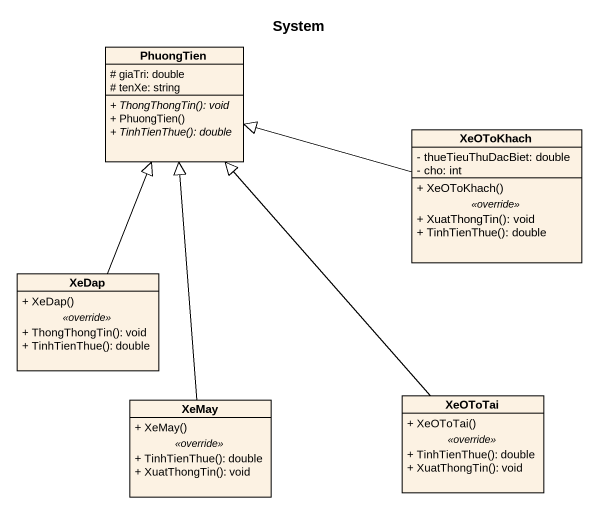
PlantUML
@startuml
title System
hide circle
hide empty members
skinparam classAttributeIconSize 0
class PhuongTien {
  # giaTri: double
  # tenXe: string
  {abstract} + ThongThongTin(): void
  + PhuongTien()
  {abstract} + TinhTienThue(): double
}
class XeOToKhach {
  - thueTieuThuDacBiet: double
  - cho: int
  --
  + XeOToKhach()
  .. <<override>> ..
  + XuatThongTin(): void
  + TinhTienThue(): double
}
class XeDap {
  + XeDap()
  .. <<override>> ..
  + ThongThongTin(): void
  + TinhTienThue(): double
}
class XeMay {
  + XeMay()
  .. <<override>> ..
  + TinhTienThue(): double
  + XuatThongTin(): void
}
class XeOToTai {
  + XeOToTai()
  .. <<override>> ..
  + TinhTienThue(): double
  + XuatThongTin(): void
}
XeOToKhach -left-|> PhuongTien
XeDap -up-|> PhuongTien
XeMay -up-|> PhuongTien
XeOToTai -up-|> PhuongTien
@enduml
